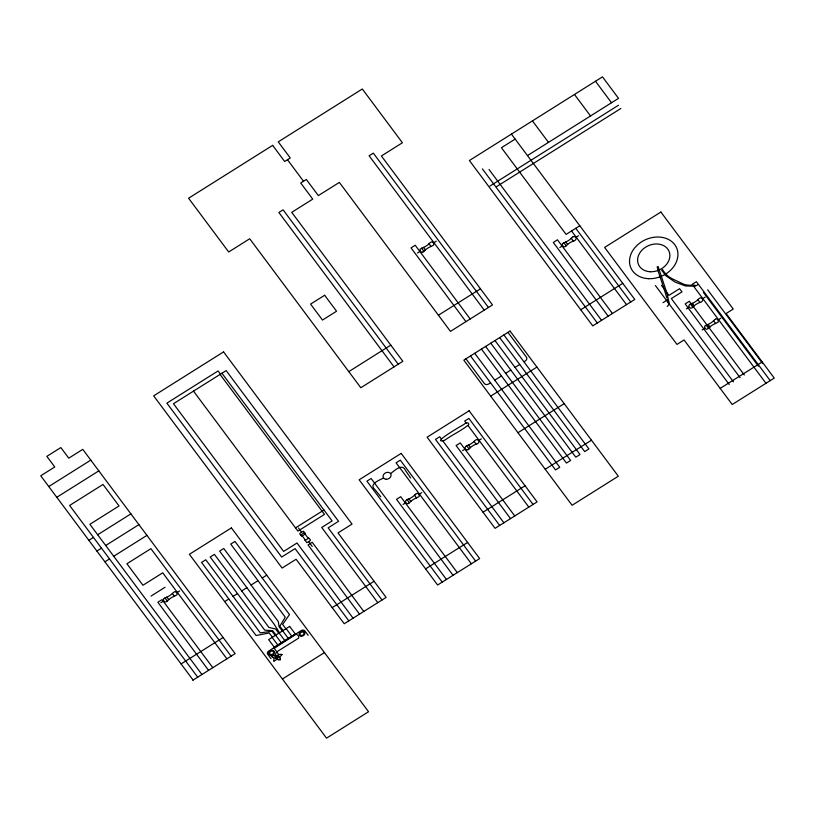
<?xml version="1.0" encoding="UTF-8"?>
<svg xmlns="http://www.w3.org/2000/svg" width="815" height="815" viewBox="0 0 815 815"><rect width="100%" height="100%" fill="white"/><g stroke="black" fill="none" stroke-linecap="round" stroke-linejoin="round"><path stroke-width="1.22" d="M273.942 661.036L273.891 660.904A2.761 2.211 -23.9 0 1 273.769 660.496L273.921 659.437A13.977 11.166 -23.9 0 0 273.952 659.172A6.652 5.308 -23.9 0 1 274.003 658.815L274.054 658.642A1.182 0.947 -23.9 0 1 274.411 658.102L274.349 657.827A3.189 2.547 -23.9 0 1 272.903 657.328L272.475 657.124M694.726 286.208L694.951 285.169A33.181 26.498 -23.9 0 1 683.968 284.435M276.57 655.321L276.631 656.197M276.866 658.815L276.794 658.968A2.506 1.997 -23.9 0 1 276.652 659.274L276.336 659.61A4.269 3.413 -23.9 0 1 275.969 659.916L274.798 660.68A9.923 7.926 -23.9 0 0 274.064 661.148M276.621 652.031L276.58 652.082A3.953 3.158 -23.9 0 0 276.173 652.57L275.317 654.934A3.983 3.179 -23.9 0 0 275.419 655.443A3.983 3.179 -23.9 0 0 274.838 655.321L272.179 655.892A3.953 3.158 -23.9 0 0 271.558 656.197L271.426 656.279A5.501 4.391 -23.9 0 0 272.078 656.859L272.393 657.073M414.804 494.899L414.142 495.54A11.726 9.362 -23.9 0 1 411.606 497.476A11.726 9.362 -23.9 0 1 408.723 498.963C406.053 499.024 403.659 502.529 407.143 503.66A1.589 1.273 -23.9 0 0 408.121 503.578L408.458 503.426M469.593 448.393L470.255 447.751A11.726 9.362 -23.9 0 1 472.792 445.815A11.726 9.362 -23.9 0 1 475.675 444.338C478.364 444.287 480.738 440.772 477.264 439.642A1.589 1.273 -23.9 0 0 476.276 439.723L475.94 439.876A8.018 6.408 -23.9 0 0 474.422 441.109L473.739 441.74A11.726 9.362 -23.9 0 1 471.192 443.676A11.726 9.362 -23.9 0 1 468.319 445.153C465.63 445.204 463.266 448.729 466.73 449.86A1.589 1.273 -23.9 0 0 467.708 449.768L468.044 449.615M709.091 327.732L709.753 327.09M697.518 300.002L698.18 299.36A8.018 6.408 -23.9 0 1 699.688 298.096L700.065 297.984A1.589 1.273 -23.9 0 1 701.053 297.893C704.506 299.034 702.143 302.518 699.464 302.61A11.726 9.362 -23.9 0 0 696.581 304.077A11.726 9.362 -23.9 0 0 694.034 306.012L693.382 306.654A8.018 6.408 -23.9 0 1 691.864 307.917L691.497 308.029A1.589 1.273 -23.9 0 1 690.509 308.121C687.035 306.97 689.419 303.475 692.098 303.414A11.726 9.362 -23.9 0 0 694.981 301.937A11.726 9.362 -23.9 0 0 697.528 300.012M444.582 440.324C452.345 434.741 461.372 430.707 468.757 424.676C469.165 421.335 465.141 423.209 463.684 424.574C463.154 424.778 429.24 444.277 444.491 440.385M467.993 425.501L528.833 507.103M277.548 656.218L277.609 656.157A1.294 1.029 -23.9 0 1 278.649 655.749M390.568 473.586C394.47 470.764 402.223 462.879 405.452 470.337A67.889 54.218 -23.9 0 0 406.278 471.6L410.628 477.998M309.007 538.409L308.365 537.941A11.726 9.362 -23.9 0 1 306.511 536.056A11.726 9.362 -23.9 0 1 305.248 533.784L303.435 531.197L299.981 533.193A1.589 1.273 -23.9 0 0 299.91 534.039L300.032 534.304A8.018 6.408 -23.9 0 0 301.234 535.424L301.866 535.913M301.866 535.913A11.726 9.362 -23.9 0 1 303.71 537.808A11.726 9.362 -23.9 0 1 304.973 540.07L306.797 542.658L310.24 540.671A1.589 1.273 -23.9 0 0 310.311 539.825L310.189 539.561A8.018 6.408 -23.9 0 0 308.987 538.43M515.162 139.09L501.439 147.719L566.099 234.394L579.811 225.765M527.468 155.604L618.534 98.35L602.489 76.844L469.399 160.524L592.75 325.888L634.783 299.462L511.433 134.098M489.988 186.034L618.483 105.247M496.62 186.604L620.887 108.466M417.535 252.986L420.255 251.275L421.63 252.212A1.589 1.273 -23.9 0 0 422.618 252.12L422.954 251.967M420.255 251.275L420.102 249.125L423.219 247.505A11.726 9.362 -23.9 0 0 426.102 246.028A11.726 9.362 -23.9 0 0 428.649 244.103L429.301 243.451A8.018 6.408 -23.9 0 1 430.809 242.187L431.186 242.075A1.589 1.273 -23.9 0 1 432.164 241.984L433.539 242.931L436.27 241.209M48.768 486.535L90.801 460.118M56.785 497.293L98.819 470.866M348.8 371.62L390.793 345.153M88.866 540.294L93.46 537.411M97.678 534.752L130.899 513.878M559.813 247.526L562.544 245.814L563.919 246.751A1.589 1.273 -23.9 0 0 564.897 246.66L565.233 246.517A8.018 6.408 -23.9 0 0 566.761 245.274L567.444 244.643A11.726 9.362 -23.9 0 1 569.98 242.717A11.726 9.362 -23.9 0 1 572.864 241.23C575.553 241.189 577.927 237.664 574.453 236.533A1.589 1.273 -23.9 0 0 573.465 236.615L573.128 236.768M575.828 237.471L578.548 235.749M96.883 551.052L101.478 548.159M105.695 545.51L138.917 524.626M104.911 561.8L109.495 558.917M113.723 556.258L146.934 535.374M580.718 309.761L622.752 283.335M151.04 596.071L165.058 587.258M490.548 382.816L488.786 383.936A3.331 2.659 -23.9 0 1 484.375 383.539L465.936 358.814M494.776 380.167L501.48 375.949M505.646 373.331L510.822 370.071M515.039 367.422L519.726 364.478M523.943 361.829L525.206 361.035A3.331 2.659 -23.9 0 0 526.409 357.123L507.959 332.388M160.912 602.713L163.632 600.991L165.007 601.928A1.589 1.273 -23.9 0 0 165.995 601.847L166.331 601.694A8.018 6.408 -23.9 0 0 167.849 600.451L168.532 599.83A11.726 9.362 -23.9 0 1 171.079 597.894A11.726 9.362 -23.9 0 1 173.952 596.407M175.541 591.71L176.916 592.648L179.646 590.926M490.701 396.151L536.922 367.086M323.973 510.017L295.499 527.886M663.002 302.671L667.363 299.93M300.684 535.027L304.779 532.45M302.039 536.046L305.33 533.978M305.095 540.457L308.691 538.185M686.413 308.895L689.144 307.184M702.418 298.83L705.148 297.118M462.625 450.634L465.355 448.922M478.639 440.569L481.359 438.857M224.675 601.613L228.832 598.994M232.795 596.529L237.481 593.585M241.698 590.936L246.874 587.676M251.04 585.058L257.744 580.84M262.226 577.998L266.709 575.186M403.038 504.444L405.768 502.723M416.353 493.676L416.689 493.533A1.589 1.273 -23.9 0 1 417.677 493.442L419.042 494.379L421.773 492.657M517.963 432.704L564.194 403.639M702.133 329.973L704.853 328.251L706.228 329.189A1.589 1.273 -23.9 0 0 707.216 329.107L707.552 328.954A8.018 6.408 -23.9 0 0 709.07 327.712M715.448 319.205L715.784 319.052A1.589 1.273 -23.9 0 1 716.762 318.971L718.137 319.908L720.868 318.186M181.083 663.94L223.116 637.513M192.788 680.27L235.148 653.64L82.773 449.36L68.766 458.173L60.85 447.567L46.842 456.369L54.758 466.975L40.75 475.787L193.114 680.067M545.225 469.267L591.456 440.202M483.03 512.207L525.064 485.781M332.204 607.623L374.095 581.289M425.583 568.88L467.616 542.454M720.185 388.388L762.219 361.962M282.418 679.017L324.441 652.601M438.429 315.201L480.483 288.826M383.559 477.998C379.546 480.127 368.472 484.11 374.88 489.56A67.889 54.218 -23.9 0 1 375.868 490.722L380.788 496.763M275.052 656.462L275.531 656.411A1.895 1.518 -23.9 0 1 276.509 656.584M573.098 236.727A8.018 6.408 -23.9 0 0 571.61 238L570.928 238.632A11.726 9.362 -23.9 0 1 568.381 240.568A11.726 9.362 -23.9 0 1 565.508 242.055L562.381 243.665L562.544 245.814M715.407 319.164A8.018 6.408 -23.9 0 0 713.92 320.448L713.237 321.069A11.726 9.362 -23.9 0 1 710.7 323.005A11.726 9.362 -23.9 0 1 707.817 324.492L704.69 326.102L704.853 328.251M175.541 591.71A1.589 1.273 -23.9 0 0 174.563 591.792L174.227 591.945A8.018 6.408 -23.9 0 0 172.699 593.188L172.016 593.809A11.726 9.362 -23.9 0 1 169.479 595.745A11.726 9.362 -23.9 0 1 166.596 597.232L163.469 598.842L163.632 600.991M173.962 596.417L177.079 594.797L176.916 592.648M433.539 242.931L433.702 245.081L430.585 246.701A11.726 9.362 -23.9 0 0 427.702 248.178A11.726 9.362 -23.9 0 0 425.155 250.103L424.503 250.755A8.018 6.408 -23.9 0 1 422.985 252.008M694.818 286.197L685.537 285.984L675.115 282.092L665.814 275.714L661.688 270.193L662.626 269.633A33.996 27.15 -23.9 0 0 668.932 276.764A62.765 50.123 -23.9 0 0 672.11 278.73L683.999 284.364M278.282 654.873L278.536 654.74A1.182 0.947 -23.9 0 1 279.178 654.465L279.372 654.435A6.652 5.308 -23.9 0 1 279.779 654.414A13.977 11.166 -23.9 0 0 280.095 654.394L281.307 654.353A2.761 2.211 -23.9 0 1 281.766 654.465L281.929 654.516M278.312 659.661L279.494 659.906A3.077 2.455 -23.9 0 0 280.299 659.977A3.077 2.455 -23.9 0 0 280.279 659.264L280.075 658.225M275.062 656.747L275.45 656.88A1.273 1.019 -23.9 0 0 275.969 656.931M669.319 303.873L667.974 302.518L667.373 299.971M595.49 81.245L611.525 102.751M574.473 94.459L590.508 115.964M707.644 289.804L762.616 363.5M770.206 380.636L696.397 281.674L692.169 284.333L692.872 285.27M703.416 292.453L758.388 366.149M693.667 286.34L765.988 383.284M697.864 299.665L699.922 302.436M713.583 320.733L715.641 323.504M692.343 303.312L694.227 305.839M708.062 324.38L709.947 326.907M744.309 375.002L689.327 301.285L685.181 303.924L740.071 377.671M690.448 304.046L692.791 307.194M706.167 325.124L708.51 328.272M661.464 285.342L668.952 295.376L679.578 288.693L681.992 291.862L671.336 298.565L733.439 381.838M655.413 285.535L729.221 384.497M532.45 120.885L548.485 142.391M575.767 228.312L630.739 302.008M571.549 230.961L626.521 304.657M571.264 238.296L573.332 241.067M565.753 241.943L567.627 244.469M563.848 242.687L566.201 245.824M612.442 313.51L557.45 239.793L553.303 242.432L608.194 316.179M489.02 169.469L601.572 320.346M482.399 168.899L597.344 323.005M488.47 307.489L373.321 153.149L369.113 155.787L433.723 242.401M503.894 334.945L588.929 448.943L584.701 451.602L499.677 337.604M434.314 243.196L484.242 310.138M428.985 243.756L431.043 246.527M494.99 340.548L580.025 454.536L575.798 457.195L490.773 343.197M423.464 247.403L425.349 249.93M421.569 248.137L423.912 251.285M419.664 251.234L415.181 245.244L411.035 247.882L465.946 321.64M420.255 252.039L470.184 318.981M485.597 346.457L570.622 460.444L566.456 463.063L481.431 349.075M474.727 353.292L559.752 467.28L555.535 469.939L470.5 355.941M287.481 159.73L303.516 181.236M533.051 504.444L468.88 418.411L464.672 421.07L466.18 423.107M474.075 441.404L476.143 444.175M468.564 445.051L470.438 447.578M466.659 445.785L469.012 448.933M514.754 515.956L460.261 442.902L456.115 445.54L510.516 518.615M398.229 364.213L283.08 209.832L278.873 212.481L394.032 366.862M441.231 438.796L439.713 436.759L435.485 439.407L499.656 525.441M443.024 441.2L503.884 522.782M475.603 561.117L400.297 460.159L396.08 462.808L471.386 563.776M414.489 495.214L416.557 497.975M408.967 498.862L410.852 501.378M407.072 499.595L409.425 502.743M457.307 572.629L400.674 496.702L396.528 499.34L453.059 575.298M446.437 579.465L371.12 478.497L366.903 481.156L442.209 582.114M221.945 373.239L332.113 520.938L321.711 527.478L377.793 602.652M220.488 374.156L218.084 370.937L166.861 403.14L281.674 557.053L295.081 548.627L348.84 620.857M220.06 374.421L324.472 514.397L297.903 531.105L193.491 391.129M381.99 600.013L328.15 527.835L338.551 521.294L226.152 370.601L173.463 403.72L283.63 551.419L297.006 543.004L353.089 618.188M363.796 611.454L312.206 542.291L308.039 544.909L359.527 614.133M298.443 527.998L301.305 531.838M308.916 542.026L312.186 546.417M308.141 635.333L304.871 630.942A2.761 2.201 -23.9 0 0 301.214 630.616L268.736 651.042A2.761 2.201 -23.9 0 0 267.748 654.282L271.018 658.673M286.157 628.61L291.77 636.138M285.882 628.783L282.642 624.453L289.488 614.541L234.954 541.435L230.726 544.084L285.26 617.2L279.84 626.215L283.08 630.545M282.652 630.82L288.265 638.339M282.326 631.024L279.066 626.654L278.322 621.58L223.758 548.485L219.602 551.103L274.135 624.219L279.525 632.786M279.148 633.021L284.761 640.539M278.771 633.255L275.562 628.956L268.95 627.468L214.416 554.363L210.199 557.022L264.732 630.127L272.76 630.718L275.969 635.017M275.643 635.221L281.257 642.75M275.215 635.486L272.006 631.187L260.311 632.878L205.777 559.773L201.56 562.421L256.093 635.537L269.205 632.949L272.414 637.249M272.139 637.422L277.762 644.95M231.103 656.187L150.907 548.668L126.916 563.756L142.961 585.252L162.725 572.823L226.886 658.836M172.362 593.473L174.42 596.244M166.841 597.12L168.725 599.646M164.946 597.864L167.289 601.012M212.807 667.689L162.032 599.626L157.876 602.244L208.559 670.358M201.937 674.525L89.884 524.3L119.051 505.962L103.016 484.456L69.621 505.453L197.709 677.173M718.137 319.908L718.3 322.057L715.183 323.677A11.726 9.362 -23.9 0 0 712.3 325.154A11.726 9.362 -23.9 0 0 709.753 327.08M419.042 494.379L419.205 496.529L416.088 498.148A11.726 9.362 -23.9 0 0 413.205 499.626A11.726 9.362 -23.9 0 0 410.658 501.551L410.006 502.203A8.018 6.408 -23.9 0 1 408.498 503.466M662.646 284.527L658.163 271.201L657.185 266.821L658.133 266.546L666.67 292.391A112.888 90.149 -23.9 0 1 667.383 294.898L669.329 303.924M663.013 285.484L666.884 297.995M280.197 658.184A3.301 2.628 -23.9 0 0 279.148 656.961L279.372 656.87A2.506 1.997 -23.9 0 0 279.728 656.758L280.136 656.503A4.269 3.413 -23.9 0 0 280.503 656.207L281.46 655.24A9.923 7.926 -23.9 0 1 282.051 654.628M278.333 654.618A3.189 2.547 -23.9 0 0 277.752 653.365L277.253 652.632A5.501 4.391 -23.9 0 0 276.693 652.01M278.251 659.763A3.301 2.628 -23.9 0 1 276.927 658.775M278.088 657.97A1.222 0.978 -23.9 0 1 277.141 657.298M278.771 655.973A1.222 0.978 -23.9 0 1 277.507 656.503M276.988 655.596A1.273 1.019 -23.9 0 1 277.09 656.024M276.499 657.318A1.222 0.978 -23.9 0 1 275.796 658.398M277.436 657.063A1.222 0.978 -23.9 0 1 278.109 657.634M275.776 658.174A1.222 0.978 -23.9 0 1 276.275 657.328M469.572 448.382A8.018 6.408 -23.9 0 1 468.085 449.656M414.825 494.919A8.018 6.408 -23.9 0 1 416.322 493.635M668.667 303.19A3.586 2.863 -23.9 0 1 667.159 306.471M697.65 284.771A2.914 2.323 -23.9 0 1 694.828 285.729M274.248 648.282L276.397 651.389L277.294 651.531L298.473 638.237C299.93 636.912 297.037 633.785 295.723 634.447L274.248 648.282M272.648 145.365L188.591 198.218L228.689 251.978L249.706 238.764L360.821 387.736L402.855 361.31L291.729 212.338L312.746 199.125L300.715 182.998L306.318 179.473L318.349 195.6L339.356 182.397L450.471 331.369L492.505 304.942L381.389 155.971L402.406 142.757L362.308 88.998L278.251 141.851L290.283 157.978L284.68 161.492L272.648 145.365M223.575 351.897L153.658 395.856L282.102 568.055L296.11 559.243L344.236 623.75L386.127 597.415L338.011 532.908L352.019 524.096L223.575 351.897M324.645 295.264L310.586 304.107L322.485 320.061L336.544 311.228L324.645 295.264M660.894 212.043L604.618 247.414L676.98 344.419L684.07 339.967L732.216 404.515L774.25 378.089L726.104 313.541L733.245 309.048L660.894 212.043M510.058 331.073L463.827 360.138L572.099 505.28L618.32 476.215L510.058 331.073M231.419 527.886L189.396 554.302L326.53 738.156L368.553 711.729L231.419 527.886M401.184 453.385L359.15 479.811L437.614 585.007L479.648 558.581L401.184 453.385M469.124 410.78L427.101 437.207L495.062 528.334L537.095 501.908L469.124 410.78M289.651 626.409L268.644 639.622L274.258 647.151L295.264 633.938L289.651 626.409M301.458 635.466A2.088 1.671 -23.9 0 0 303.924 632.98A2.088 1.671 -23.9 0 0 300.511 632.725A2.088 1.671 -23.9 0 0 301.458 635.466M271.252 654.557A2.088 1.671 -23.9 0 0 273.534 651.959A2.088 1.671 -23.9 0 0 270.071 651.908A2.088 1.671 -23.9 0 0 271.252 654.557M271.089 655.291A2.975 2.374 -23.9 0 0 274.339 651.603A2.975 2.374 -23.9 0 0 269.429 651.531A2.975 2.374 -23.9 0 0 271.089 655.291M301.244 636.199A2.975 2.374 -23.9 0 0 304.739 632.674A2.975 2.374 -23.9 0 0 299.91 632.308A2.975 2.374 -23.9 0 0 301.244 636.199M386.198 479.261A4.157 3.321 -23.9 0 0 390.915 474.208A4.157 3.321 -23.9 0 0 384.089 473.902A4.157 3.321 -23.9 0 0 386.198 479.261M650.248 271.741A16.646 13.295 -23.9 0 0 669.135 251.54A16.646 13.295 -23.9 0 0 641.833 250.297A16.646 13.295 -23.9 0 0 650.248 271.741M648.506 278.679A24.97 19.937 -23.9 0 0 676.827 248.381A24.97 19.937 -23.9 0 0 635.883 246.517A24.97 19.937 -23.9 0 0 648.506 278.679"/></g></svg>
